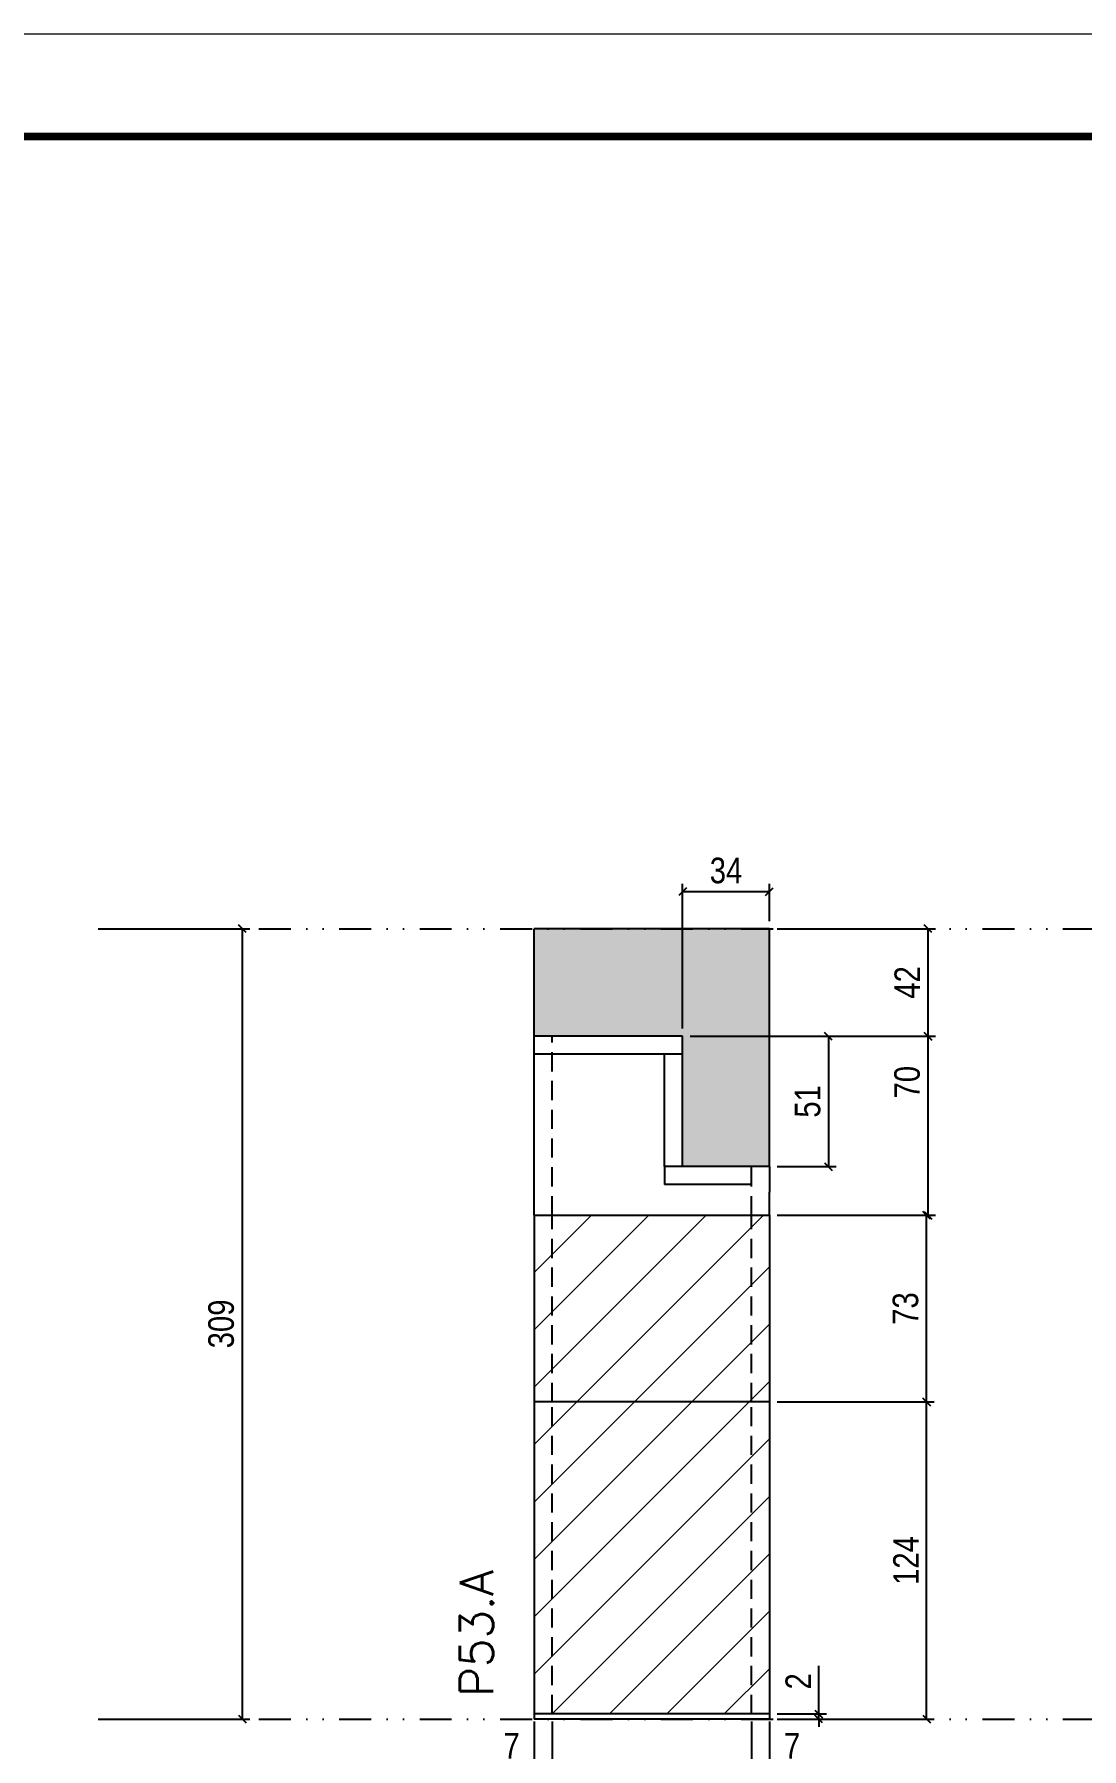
# Model space of a CAD drawing. Extents: x 2949 to 9203, y -16089 to 12527.
# Drawn here: x 8127 to 8537, y -12264 to -11593 of the extents above; entities that cross this region are included whole.
import ezdxf

# ---------------------------------------------------------------- set-up
doc = ezdxf.new("R2010")
doc.units = 0
for name, pattern in [('DASHED', [0.75, 0.5, -0.25]), ('DIVIDE2', [0.625, 0.25, -0.125, 0, -0.125, 0, -0.125]), ('HIDDEN', [0.375, 0.25, -0.125])]:
    doc.linetypes.add(name, pattern=pattern)
for name, color, linetype in [('COTA', 241, 'Continuous'), ('Nível', 160, 'Continuous'), ('Painéis', 200, 'Continuous'), ('Romaneio', 10, 'Continuous'), ('SARR_2.2x7', 40, 'Continuous'), ('Sarrafo de Pressão', 42, 'HIDDEN')]:
    doc.layers.add(name, color=color, linetype=linetype)
for name, color, linetype, lineweight in [('Folhas', 255, 'Continuous', 9), ('Hachura', 251, 'Continuous', 9), ('SARRAFO DE PRESSAO', 251, 'DASHED', 9), ('Texto Seção', 7, 'Continuous', 15)]:
    doc.layers.add(name, color=color, linetype=linetype, lineweight=lineweight)
doc.styles.add('COTA TECNICA', font='techl___.ttf', dxfattribs={"height": 10})
doc.styles.add('COTA TECNICA-50', font='techl___.ttf', dxfattribs={"height": 10})
doc.styles.add('REGUA-120', font='ROMANS.shx', dxfattribs={"height": 15})
doc.dimstyles.new('COTA PAINEL-50', dxfattribs={"dimtxt": 10, "dimasz": 3, "dimexe": 3, "dimexo": 3, "dimgap": 3, "dimtad": 1, "dimdec": 1, "dimzin": 12, "dimdsep": 46, "dimtxsty": 'COTA TECNICA-50', "dimblk1": 'OBLIQUE', "dimblk2": 'OBLIQUE', "dimsah": 1, "dimcen": 0.9, "dimclrd": 4, "dimclre": 4, "dimclrt": 240, "dimadec": 1, "dimazin": 3, "dimtfac": 1, "dimtdec": 1, "dimtmove": 0, "dimatfit": 3, "dimfxl": 1, "dimtolj": 1, "dimtzin": 12, "dimarcsym": 0})
doc.dimstyles.new('PAINEL', dxfattribs={"dimtxt": 10, "dimasz": 3, "dimexe": 3, "dimexo": 3, "dimgap": 3, "dimtad": 1, "dimdec": 1, "dimzin": 12, "dimdsep": 46, "dimtxsty": 'COTA TECNICA', "dimblk1": 'OBLIQUE', "dimblk2": 'OBLIQUE', "dimsah": 1, "dimcen": 0.9, "dimclrd": 4, "dimclre": 4, "dimclrt": 240, "dimadec": 1, "dimazin": 3, "dimtfac": 1, "dimtdec": 1, "dimtmove": 0, "dimatfit": 3, "dimfxl": 1, "dimtolj": 1, "dimtzin": 12, "dimarcsym": 0})
pattern_1 = [(45, (-121303.467, -37644.947), (-11.2253202, 11.2253202), [])]

# ---------------------------------------------------------------- blocks, each defined once
blk = doc.blocks.new('9999999999')
at = {"layer": 'Folhas'}
blk.add_lwpolyline([(98138.98, 34190.21), (99623.98, 34190.21), (99623.98, 35240.21), (98138.98, 35240.21)], close=True, dxfattribs=at)
at = {"layer": 'Folhas', "color": 30, "const_width": 3}
blk.add_lwpolyline([(98213.98, 34230.21), (99583.98, 34230.21), (99583.98, 35200.21), (98213.98, 35200.21)], close=True, dxfattribs=at)
blk = doc.blocks.new('_Oblique')
at = {"color": 0, "linetype": 'ByBlock', "lineweight": -2}
blk.add_line((-0.5, -0.5), (0.5, 0.5), dxfattribs=at)
blk = doc.blocks.new('*D2951')
at = {"layer": 'COTA', "color": 4, "linetype": 'ByBlock', "lineweight": -2, "transparency": 16777216}
for p, q in [((8155.19, -11943.06), (8211.61, -11943.06)), ((8208.61, -11943.06), (8208.61, -12252.06)), ((8155.19, -12252.06), (8211.61, -12252.06))]:
    blk.add_line(p, q, dxfattribs=at)
at = {"layer": 'Defpoints', "color": 0, "linetype": 'ByBlock', "transparency": 16777216}
for p in [(8152.19, -11943.06), (8152.19, -12252.06), (8208.61, -12252.06)]:
    blk.add_point(p, dxfattribs=at)
at = {"layer": 'COTA', "color": 4, "linetype": 'ByBlock', "lineweight": -2, "transparency": 16777216, "xscale": 3, "yscale": 3, "zscale": 3}
for p, rotation in [((8208.61, -11943.06), 90), ((8208.61, -12252.06), 270)]:
    blk.add_blockref('_Oblique', p, dxfattribs=dict(at, rotation=rotation))
at = {"layer": 'COTA', "color": 240, "linetype": 'ByBlock', "transparency": 16777216, "insert": (8200.36, -12097.56), "char_height": 10, "attachment_point": 5, "rotation": 90, "style": 'COTA TECNICA'}
blk.add_mtext('\\A1;309', dxfattribs=at)
blk = doc.blocks.new('*D2934')
at = {"layer": 'COTA', "color": 4, "lineweight": -2, "transparency": 16777216}
for p, q in [((8322.8, -12253.06), (8322.8, -12307.23)), ((8414.8, -12253.06), (8414.8, -12307.23)), ((8414.8, -12304.23), (8322.8, -12304.23))]:
    blk.add_line(p, q, dxfattribs=at)
at = {"layer": 'Defpoints', "color": 0, "transparency": 16777216}
for p in [(8322.8, -12250.06), (8414.8, -12250.06), (8322.8, -12304.23)]:
    blk.add_point(p, dxfattribs=at)
at = {"layer": 'COTA', "color": 4, "lineweight": -2, "transparency": 16777216, "xscale": 3, "yscale": 3, "zscale": 3, "rotation": 180}
blk.add_blockref('_Oblique', (8322.8, -12304.23), dxfattribs=at)
at = {"layer": 'COTA', "color": 4, "lineweight": -2, "transparency": 16777216, "xscale": 3, "yscale": 3, "zscale": 3}
blk.add_blockref('_Oblique', (8414.8, -12304.23), dxfattribs=at)
at = {"layer": 'COTA', "color": 240, "transparency": 16777216, "insert": (8368.8, -12296.15), "char_height": 10, "attachment_point": 5, "style": 'COTA TECNICA'}
blk.add_mtext('\\A1;92', dxfattribs=at)
blk = doc.blocks.new('*D2935')
at = {"layer": 'COTA', "color": 4, "lineweight": -2, "transparency": 16777216}
for p, q in [((8329.8, -12253.06), (8329.8, -12273.57)), ((8322.8, -12255.06), (8322.8, -12273.57)), ((8322.8, -12270.57), (8308.07, -12270.57)), ((8329.8, -12270.57), (8322.8, -12270.57))]:
    blk.add_line(p, q, dxfattribs=at)
at = {"layer": 'Defpoints', "color": 0, "transparency": 16777216}
for p in [(8322.8, -12252.06), (8329.8, -12250.06), (8322.8, -12270.57)]:
    blk.add_point(p, dxfattribs=at)
at = {"layer": 'COTA', "color": 4, "lineweight": -2, "transparency": 16777216, "xscale": 3, "yscale": 3, "zscale": 3, "rotation": 180}
blk.add_blockref('_Oblique', (8322.8, -12270.57), dxfattribs=at)
at = {"layer": 'COTA', "color": 4, "lineweight": -2, "transparency": 16777216, "xscale": 3, "yscale": 3, "zscale": 3}
blk.add_blockref('_Oblique', (8329.8, -12270.57), dxfattribs=at)
at = {"layer": 'COTA', "color": 240, "transparency": 16777216, "insert": (8313.93, -12262.5), "char_height": 10, "attachment_point": 5, "style": 'COTA TECNICA-50'}
blk.add_mtext('\\A1;7', dxfattribs=at)
blk = doc.blocks.new('*D2936')
at = {"layer": 'COTA', "color": 4, "lineweight": -2, "transparency": 16777216}
for p, q in [((8407.8, -12253.06), (8407.8, -12273.57)), ((8414.8, -12255.06), (8414.8, -12273.57)), ((8407.8, -12270.57), (8414.8, -12270.57)), ((8414.8, -12270.57), (8429.53, -12270.57))]:
    blk.add_line(p, q, dxfattribs=at)
at = {"layer": 'Defpoints', "color": 0, "transparency": 16777216}
for p in [(8407.8, -12250.06), (8414.8, -12252.06), (8414.8, -12270.57)]:
    blk.add_point(p, dxfattribs=at)
at = {"layer": 'COTA', "color": 4, "lineweight": -2, "transparency": 16777216, "xscale": 3, "yscale": 3, "zscale": 3, "rotation": 180}
blk.add_blockref('_Oblique', (8407.8, -12270.57), dxfattribs=at)
at = {"layer": 'COTA', "color": 4, "lineweight": -2, "transparency": 16777216, "xscale": 3, "yscale": 3, "zscale": 3}
blk.add_blockref('_Oblique', (8414.8, -12270.57), dxfattribs=at)
at = {"layer": 'COTA', "color": 240, "transparency": 16777216, "insert": (8423.66, -12262.5), "char_height": 10, "attachment_point": 5, "style": 'COTA TECNICA-50'}
blk.add_mtext('\\A1;7', dxfattribs=at)
blk = doc.blocks.new('*D2937')
at = {"layer": 'Defpoints', "color": 0, "linetype": 'ByBlock', "transparency": 16777216}
for p in [(8414.8, -12128.06), (8476.26, -12128.06), (8414.8, -12252.06)]:
    blk.add_point(p, dxfattribs=at)
at = {"layer": 'Romaneio', "color": 4, "linetype": 'ByBlock', "lineweight": -2, "transparency": 16777216}
for p, q in [((8417.8, -12128.06), (8479.26, -12128.06)), ((8476.26, -12252.06), (8476.26, -12128.06)), ((8417.8, -12252.06), (8479.26, -12252.06))]:
    blk.add_line(p, q, dxfattribs=at)
at = {"layer": 'Romaneio', "color": 4, "linetype": 'ByBlock', "lineweight": -2, "transparency": 16777216, "xscale": 3, "yscale": 3, "zscale": 3}
for p, rotation in [((8476.26, -12128.06), 90), ((8476.26, -12252.06), 270)]:
    blk.add_blockref('_Oblique', p, dxfattribs=dict(at, rotation=rotation))
at = {"layer": 'Romaneio', "color": 240, "linetype": 'ByBlock', "transparency": 16777216, "insert": (8468.19, -12190.06), "char_height": 10, "attachment_point": 5, "rotation": 90, "style": 'COTA TECNICA'}
blk.add_mtext('\\A1;124', dxfattribs=at)
blk = doc.blocks.new('*D2938')
at = {"layer": 'COTA', "color": 4, "lineweight": -2, "transparency": 16777216}
for p, q in [((8434.05, -12250.06), (8434.05, -12231.26)), ((8417.8, -12250.06), (8437.05, -12250.06)), ((8417.8, -12252.06), (8437.05, -12252.06)), ((8434.05, -12252.06), (8434.05, -12250.06)), ((8434.05, -12252.06), (8434.05, -12255.06))]:
    blk.add_line(p, q, dxfattribs=at)
at = {"layer": 'Defpoints', "color": 0, "transparency": 16777216}
for p in [(8414.8, -12250.06), (8414.8, -12252.06), (8434.05, -12252.06)]:
    blk.add_point(p, dxfattribs=at)
at = {"layer": 'COTA', "color": 4, "lineweight": -2, "transparency": 16777216, "xscale": 3, "yscale": 3, "zscale": 3}
for p, rotation in [((8434.05, -12250.06), 270), ((8434.05, -12252.06), 90)]:
    blk.add_blockref('_Oblique', p, dxfattribs=dict(at, rotation=rotation))
at = {"layer": 'COTA', "color": 240, "transparency": 16777216, "insert": (8426.05, -12237.31), "char_height": 10, "attachment_point": 5, "rotation": 90, "style": 'COTA TECNICA-50'}
blk.add_mtext('\\A1;2', dxfattribs=at)
blk = doc.blocks.new('*D2952')
at = {"layer": 'COTA', "color": 4, "linetype": 'ByBlock', "lineweight": -2, "transparency": 16777216}
for p, q in [((8417.8, -12055.06), (8479.26, -12055.06)), ((8476.26, -12128.06), (8476.26, -12055.06)), ((8417.8, -12128.06), (8479.26, -12128.06))]:
    blk.add_line(p, q, dxfattribs=at)
at = {"layer": 'Defpoints', "color": 0, "linetype": 'ByBlock', "transparency": 16777216}
for p in [(8414.8, -12055.06), (8476.26, -12055.06), (8414.8, -12128.06)]:
    blk.add_point(p, dxfattribs=at)
at = {"layer": 'COTA', "color": 4, "linetype": 'ByBlock', "lineweight": -2, "transparency": 16777216, "xscale": 3, "yscale": 3, "zscale": 3}
for p, rotation in [((8476.26, -12055.06), 90), ((8476.26, -12128.06), 270)]:
    blk.add_blockref('_Oblique', p, dxfattribs=dict(at, rotation=rotation))
at = {"layer": 'COTA', "color": 240, "linetype": 'ByBlock', "transparency": 16777216, "insert": (8468.04, -12091.56), "char_height": 10, "attachment_point": 5, "rotation": 90, "style": 'COTA TECNICA'}
blk.add_mtext('\\A1;73', dxfattribs=at)
blk = doc.blocks.new('*D3225')
at = {"layer": 'COTA', "color": 4, "lineweight": -2, "transparency": 16777216}
for p, q in [((8383.8, -11985.06), (8479.76, -11985.06)), ((8476.76, -11985.06), (8476.76, -12055.06)), ((8417.8, -12055.06), (8479.76, -12055.06))]:
    blk.add_line(p, q, dxfattribs=at)
at = {"layer": 'Defpoints', "color": 0, "transparency": 16777216}
for p in [(8380.8, -11985.06), (8414.8, -12055.06), (8476.76, -12055.06)]:
    blk.add_point(p, dxfattribs=at)
at = {"layer": 'COTA', "color": 4, "lineweight": -2, "transparency": 16777216, "xscale": 3, "yscale": 3, "zscale": 3}
for p, rotation in [((8476.76, -11985.06), 90), ((8476.76, -12055.06), 270)]:
    blk.add_blockref('_Oblique', p, dxfattribs=dict(at, rotation=rotation))
at = {"layer": 'COTA', "color": 240, "transparency": 16777216, "insert": (8468.66, -12003.06), "char_height": 10, "attachment_point": 5, "rotation": 90, "style": 'COTA TECNICA-50'}
blk.add_mtext('\\A1;70', dxfattribs=at)
blk = doc.blocks.new('*D3227')
at = {"layer": 'COTA', "color": 4, "lineweight": -2, "transparency": 16777216}
for p, q in [((8417.8, -11943.06), (8479.76, -11943.06)), ((8476.76, -11943.06), (8476.76, -11985.06)), ((8383.8, -11985.06), (8479.76, -11985.06))]:
    blk.add_line(p, q, dxfattribs=at)
at = {"layer": 'Defpoints', "color": 0, "transparency": 16777216}
for p in [(8414.8, -11943.06), (8380.8, -11985.06), (8476.76, -11985.06)]:
    blk.add_point(p, dxfattribs=at)
at = {"layer": 'COTA', "color": 4, "lineweight": -2, "transparency": 16777216, "xscale": 3, "yscale": 3, "zscale": 3}
for p, rotation in [((8476.76, -11943.06), 90), ((8476.76, -11985.06), 270)]:
    blk.add_blockref('_Oblique', p, dxfattribs=dict(at, rotation=rotation))
at = {"layer": 'COTA', "color": 240, "transparency": 16777216, "insert": (8468.69, -11964.06), "char_height": 10, "attachment_point": 5, "rotation": 90, "style": 'COTA TECNICA-50'}
blk.add_mtext('\\A1;42', dxfattribs=at)
blk = doc.blocks.new('*D3228')
at = {"layer": 'COTA', "color": 4, "lineweight": -2, "transparency": 16777216}
for p, q in [((8383.8, -11985.06), (8440.86, -11985.06)), ((8437.86, -11985.06), (8437.86, -12036.06)), ((8417.8, -12036.06), (8440.86, -12036.06))]:
    blk.add_line(p, q, dxfattribs=at)
at = {"layer": 'Defpoints', "color": 0, "transparency": 16777216}
for p in [(8380.8, -11985.06), (8414.8, -12036.06), (8437.86, -12036.06)]:
    blk.add_point(p, dxfattribs=at)
at = {"layer": 'COTA', "color": 4, "lineweight": -2, "transparency": 16777216, "xscale": 3, "yscale": 3, "zscale": 3}
for p, rotation in [((8437.86, -11985.06), 90), ((8437.86, -12036.06), 270)]:
    blk.add_blockref('_Oblique', p, dxfattribs=dict(at, rotation=rotation))
at = {"layer": 'COTA', "color": 240, "transparency": 16777216, "insert": (8429.75, -12010.56), "char_height": 10, "attachment_point": 5, "rotation": 90, "style": 'COTA TECNICA-50'}
blk.add_mtext('\\A1;51', dxfattribs=at)
blk = doc.blocks.new('*D3226')
at = {"layer": 'COTA', "color": 4, "lineweight": -2, "transparency": 16777216}
for p, q in [((8380.8, -11982.06), (8380.8, -11925.56)), ((8380.8, -11928.56), (8414.8, -11928.56)), ((8414.8, -11940.06), (8414.8, -11925.56))]:
    blk.add_line(p, q, dxfattribs=at)
at = {"layer": 'Defpoints', "color": 0, "transparency": 16777216}
for p in [(8414.8, -11928.56), (8414.8, -11943.06), (8380.8, -11985.06)]:
    blk.add_point(p, dxfattribs=at)
at = {"layer": 'COTA', "color": 4, "lineweight": -2, "transparency": 16777216, "xscale": 3, "yscale": 3, "zscale": 3, "rotation": 180}
blk.add_blockref('_Oblique', (8380.8, -11928.56), dxfattribs=at)
at = {"layer": 'COTA', "color": 4, "lineweight": -2, "transparency": 16777216, "xscale": 3, "yscale": 3, "zscale": 3}
blk.add_blockref('_Oblique', (8414.8, -11928.56), dxfattribs=at)
at = {"layer": 'COTA', "color": 240, "transparency": 16777216, "insert": (8397.8, -11920.34), "char_height": 10, "attachment_point": 5, "style": 'COTA TECNICA-50'}
blk.add_mtext('\\A1;34', dxfattribs=at)

msp = doc.modelspace()

# ---------------------------------------------------------------- hatches: boundary and pattern name
at = {"layer": 'COTA', "linetype": 'ByBlock'}
h = msp.add_hatch(dxfattribs=at)
h.set_pattern_fill('AR-CONC', color=256, scale=0.03)
h.set_pattern_definition([(50, (4774.403, -10388.176), (5.46554, -0.4781726), [0.5715, -6.2865]), (355, (4774.403, -10388.176), (-1.057303, 5.731705), [0.4572, -5.0292175]), (100.45144, (4774.8583, -10388.216), (4.4082374, 5.2535326), [0.4857, -5.342707]), (46.1842, (4774.403, -10386.652), (8.132371, -1.26127), [0.85725, -9.42975]), (96.63556, (4775.0805, -10386.757), (7.122124, 7.422784), [0.72855, -8.014068]), (351.18415, (4774.403, -10386.652), (7.122124, 7.422784), [0.685799, -7.543792]), (21, (4775.165, -10387.033), (4.5484317, -3.067956), [0.5715, -6.2865]), (326, (4775.165, -10387.033), (1.854061, 5.525639), [0.4572, -5.0292]), (71.45144, (4775.544, -10387.2886), (6.4024926, 2.457683), [0.4857, -5.342698]), (37.5, (4774.4028, -10388.176), (0.0926581, 2.5366512), [0, -4.96824, 0, -5.1054, 0, -5.04825]), (7.5, (4774.4028, -10388.176), (2.0045899, 3.0054172), [0, -2.91084, 0, -4.85394, 0, -1.92405]), (327.5, (4772.7036, -10388.176), (4.0677179, -0.1718623), [0, -1.905, 0, -5.9436, 0, -7.8867]), (317.5, (4771.9416, -10388.176), (4.4438754, 0.7627947), [0, -2.4765, 0, -3.94716, 0, -5.6007])])
h.paths.add_polyline_path([(8414.8, -11943.06), (8322.8, -11943.06), (8322.8, -11985.06), (8380.8, -11985.06), (8380.8, -12036.06), (8414.8, -12036.06)])
at = {"layer": 'Hachura', "linetype": 'ByBlock'}
h = msp.add_hatch(dxfattribs=at)
h.set_pattern_fill('ANSI31', color=256, scale=5)
h.set_pattern_definition(pattern_1)
h.paths.add_polyline_path([(8322.8, -12055.06), (8322.8, -12128.06), (8414.8, -12128.06), (8414.8, -12055.06)])
h = msp.add_hatch(dxfattribs=at)
h.set_pattern_fill('ANSI31', color=256, scale=5)
h.set_pattern_definition(pattern_1)
h.paths.add_polyline_path([(8414.8, -12128.06), (8322.8, -12128.06), (8322.8, -12250.06), (8414.8, -12250.06)])

# ---------------------------------------------------------------- linework, layer by layer
at = {"layer": 'COTA', "linetype": 'ByBlock'}
for p, q in [((8322.8, -11985.06), (8322.8, -11943.06)), ((8414.8, -11943.06), (8322.8, -11943.06)), ((8414.8, -12036.06), (8414.8, -11943.06))]:
    msp.add_line(p, q, dxfattribs=at)
at = {"layer": 'Nível', "color": 4, "linetype": 'DIVIDE2', "ltscale": 50}
for p, q in [((8152.19, -11943.06), (9162.53, -11943.06)), ((8152.19, -12252.06), (9162.53, -12252.06))]:
    msp.add_line(p, q, dxfattribs=at)
at = {"layer": 'Painéis'}
for p, q in [((8380.8, -11985.06), (8322.8, -11985.06)), ((8322.8, -12047.06), (8322.8, -11985.06)), ((8380.8, -12036.06), (8380.8, -11985.06)), ((8414.8, -12036.06), (8380.8, -12036.06)), ((8414.8, -12036.06), (8414.8, -12046.06)), ((8322.8, -12055.06), (8322.8, -12047.06)), ((8414.8, -12055.06), (8414.8, -12046.06))]:
    msp.add_line(p, q, dxfattribs=at)
at = {"layer": 'Painéis', "linetype": 'ByBlock'}
for p, q in [((8322.8, -12055.06), (8322.8, -12252.06)), ((8322.8, -12055.06), (8414.8, -12055.06)), ((8414.8, -12055.06), (8414.8, -12252.06)), ((8414.8, -12128.06), (8322.8, -12128.06)), ((8414.8, -12128.06), (8322.8, -12128.06)), ((8414.8, -12250.06), (8322.8, -12250.06)), ((8414.8, -12252.06), (8322.8, -12252.06))]:
    msp.add_line(p, q, dxfattribs=at)
at = {"layer": 'SARR_2.2x7'}
for p, q in [((8380.8, -11992.06), (8322.8, -11992.06)), ((8373.8, -12036.06), (8373.8, -11992.06)), ((8380.8, -12036.06), (8373.8, -12036.06)), ((8373.8, -12036.06), (8373.8, -12043.06)), ((8407.8, -12043.06), (8373.8, -12043.06))]:
    msp.add_line(p, q, dxfattribs=at)
at = {"layer": 'Sarrafo de Pressão', "ltscale": 30}
for p, q in [((8329.8, -12055.06), (8329.8, -11985.06)), ((8407.8, -12055.06), (8407.8, -12036.06)), ((8329.8, -12128.06), (8329.8, -12055.06)), ((8407.8, -12128.06), (8407.8, -12055.06)), ((8329.8, -12250.06), (8329.8, -12128.06)), ((8407.8, -12250.06), (8407.8, -12128.06))]:
    msp.add_line(p, q, dxfattribs=at)

# ---------------------------------------------------------------- block references
at = {"layer": 'SARRAFO DE PRESSAO', "color": 6, "linetype": 'ByBlock'}
msp.add_blockref('9999999999', (-90421.44, -46833.55), dxfattribs=at)

# ---------------------------------------------------------------- texts
at = {"layer": 'Texto Seção', "style": 'REGUA-120'}
msp.add_text('P53.A', height=13, rotation=90, dxfattribs=at).set_placement((8306.73, -12243.42))

# ---------------------------------------------------------------- dimensions: what is measured, and where the dimension line sits
at = {"layer": 'COTA'}
for base, p1, p2, picture, middle in [((8414.8, -11928.56), (8380.8, -11985.06), (8414.8, -11943.06), '*D3226', (8397.8, -11920.34)), ((8414.8, -12270.57), (8407.8, -12250.06), (8414.8, -12252.06), '*D2936', (8423.66, -12262.5))]:
    dim = msp.add_linear_dim(base=base, p1=p1, p2=p2, dimstyle='COTA PAINEL-50', dxfattribs=at)
    dim.commit()
    dim.dimension.update_dxf_attribs({"geometry": picture, "text_midpoint": middle})
at = {"layer": 'COTA', "linetype": 'ByBlock'}
for base, p1, p2, picture, middle in [((8208.61, -12252.06), (8152.19, -11943.06), (8152.19, -12252.06), '*D2951', (8200.36, -12097.56)), ((8476.26, -12055.06), (8414.8, -12128.06), (8414.8, -12055.06), '*D2952', (8468.04, -12091.56))]:
    dim = msp.add_linear_dim(base=base, p1=p1, p2=p2, angle=90, dimstyle='PAINEL', dxfattribs=at)
    dim.commit()
    dim.dimension.update_dxf_attribs({"geometry": picture, "text_midpoint": middle})
at = {"layer": 'COTA'}
for base, p1, p2, angle, picture, middle in [((8476.76, -11985.06), (8414.8, -11943.06), (8380.8, -11985.06), 90, '*D3227', (8468.69, -11964.06)), ((8437.86, -12036.06), (8380.8, -11985.06), (8414.8, -12036.06), 90, '*D3228', (8429.75, -12010.56)), ((8322.8, -12270.57), (8329.8, -12250.06), (8322.8, -12252.06), 180, '*D2935', (8313.93, -12262.5))]:
    dim = msp.add_linear_dim(base=base, p1=p1, p2=p2, angle=angle, dimstyle='COTA PAINEL-50', dxfattribs=at)
    dim.commit()
    dim.dimension.update_dxf_attribs({"geometry": picture, "text_midpoint": middle})
for base, p1, p2, picture, middle in [((8476.76, -12055.06), (8380.8, -11985.06), (8414.8, -12055.06), '*D3225', (8476.76, -12003.06)), ((8434.05, -12252.06), (8414.8, -12250.06), (8414.8, -12252.06), '*D2938', (8434.05, -12237.31))]:
    dim = msp.add_linear_dim(base=base, p1=p1, p2=p2, angle=90, dimstyle='COTA PAINEL-50', dxfattribs=at)
    dim.commit()
    dim.dimension.update_dxf_attribs({"geometry": picture, "text_midpoint": middle, "dimtype": 160})
dim = msp.add_linear_dim(base=(8322.8, -12304.23), p1=(8414.8, -12250.06), p2=(8322.8, -12250.06), angle=180, dimstyle='PAINEL', override={"dimarcsym": 2}, dxfattribs=at)
dim.commit()
dim.dimension.update_dxf_attribs({"geometry": '*D2934', "text_midpoint": (8368.8, -12296.15)})
at = {"layer": 'Romaneio', "linetype": 'ByBlock'}
dim = msp.add_aligned_dim(p1=(8414.8, -12252.06), p2=(8414.8, -12128.06), distance=-61.46, dimstyle='PAINEL', dxfattribs=at)
dim.commit()
dim.dimension.update_dxf_attribs({"geometry": '*D2937', "text_midpoint": (8468.19, -12190.06)})

doc.saveas('drawing.dxf')
